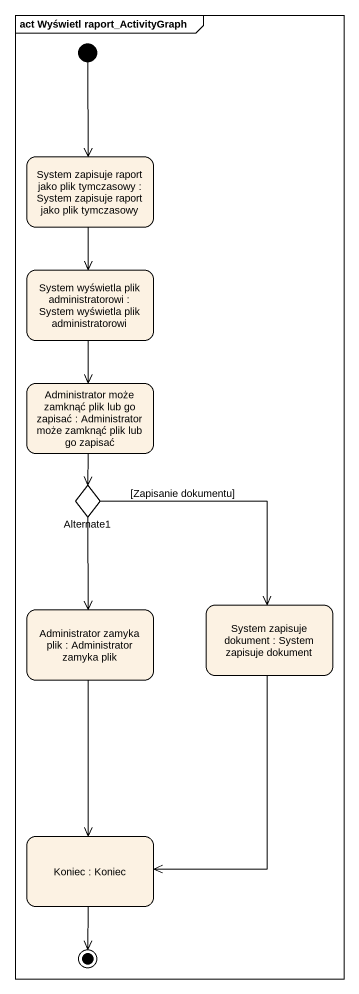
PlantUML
@startuml
mainframe act Wyświetl raport_ActivityGraph
hide empty description
state "System zapisuje raport jako plik tymczasowy : System zapisuje raport jako plik tymczasowy" as System_zapisuje_raport_jako
state "System wyświetla plik administratorowi : System wyświetla plik administratorowi" as System_wyświetla_plik
state "Administrator może zamknąć plik lub go zapisać : Administrator może zamknąć plik lub go zapisać" as Administrator_może_zamknąć
state Alternate1 <<choice>>
state "System zapisuje dokument : System zapisuje dokument" as System_zapisuje_dokument
state "Administrator zamyka plik : Administrator zamyka plik" as Administrator_zamyka_plik
state "Koniec : Koniec" as Koniec
[*] --> System_zapisuje_raport_jako
System_zapisuje_raport_jako --> System_wyświetla_plik
System_wyświetla_plik --> Administrator_może_zamknąć
Administrator_może_zamknąć --> Alternate1
Alternate1 --> System_zapisuje_dokument : [Zapisanie dokumentu]
Alternate1 --> Administrator_zamyka_plik
System_zapisuje_dokument --> Koniec
Administrator_zamyka_plik --> Koniec
Koniec --> [*]
@enduml
